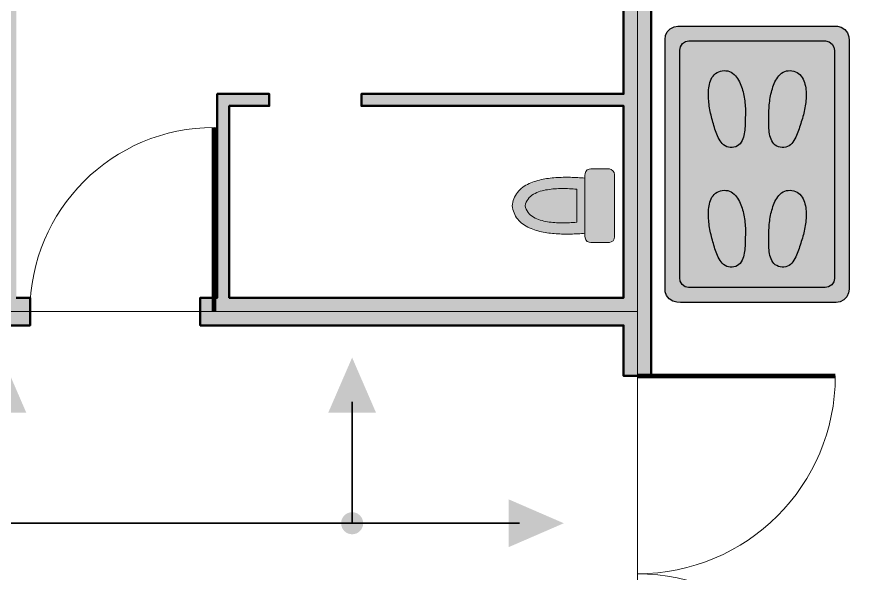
# Model space of a CAD drawing. Header units: metres. Extents: x 0 to 115, y 0 to 64.
# Drawn here: x 35.26 to 44.57, y 17.05 to 23.1 of the extents above; entities that cross this region are included whole.
import ezdxf

# ---------------------------------------------------------------- set-up
doc = ezdxf.new("R2010")
doc.units = ezdxf.units.M
doc.linetypes.add('DASHED', pattern=[1.524, 1.27, -0.254])
doc.layers.add('A-AREA', color=8, linetype='DASHED', lineweight=13, plot=False)
for name, color, linetype, lineweight in [('A-MOBILIARIO', 9, 'Continuous', 18), ('A-MOBILIARIO-RELLENO', 9, 'Continuous', 0), ('A-MURO', 7, 'Continuous', 50), ('A-PUERTA', 41, 'Continuous', 25), ('G-ETIQUETA', 4, 'Continuous', 18), ('M-EQUIPO', 7, 'Continuous', 25), ('M-EQUIPO-RELLENO', 8, 'Continuous', 0)]:
    doc.layers.add(name, color=color, linetype=linetype, lineweight=lineweight)
doc.layers.add('A-MURO-RELLENO', color=8, linetype='Continuous', lineweight=0, true_color=0x8d949b)
doc.layers.add('P-AGUA-POTABLE', color=3, linetype='Continuous', lineweight=35, true_color=0x3aa84f)
doc.styles.add('PLANO', font='arial.ttf')

# ---------------------------------------------------------------- blocks, each defined once
blk = doc.blocks.new('EQ_pediluvio')
at = {"layer": 'M-EQUIPO-RELLENO', "true_color": 0xe9eef1}
h = blk.add_hatch(color=7, dxfattribs=at)
h.dxf.hatch_style = 1
h.paths.add_polyline_path([(-0.86, 1.5), (-0.8197, 1.5), (-0.7794, 1.5), (-0.7391, 1.5), (-0.6988, 1.5), (-0.6585, 1.5), (-0.6182, 1.5), (-0.5779, 1.5), (-0.5376, 1.5), (-0.4973, 1.5), (-0.457, 1.5), (-0.4167, 1.5), (-0.3764, 1.5), (-0.3361, 1.5), (-0.2958, 1.5), (-0.2555, 1.5), (-0.2152, 1.5), (-0.1749, 1.5), (-0.1346, 1.5), (-0.0943, 1.5), (-0.054, 1.5), (-0.0137, 1.5), (0.0266, 1.5), (0.0669, 1.5), (0.1072, 1.5), (0.1475, 1.5), (0.1878, 1.5), (0.2281, 1.5), (0.2684, 1.5), (0.3087, 1.5), (0.349, 1.5), (0.3893, 1.5), (0.4296, 1.5), (0.4699, 1.5), (0.5102, 1.5), (0.5505, 1.5), (0.5908, 1.5), (0.6311, 1.5), (0.6714, 1.5), (0.7117, 1.5), (0.752, 1.5), (0.7923, 1.5), (0.8326, 1.5), (0.8731, 1.4994), (0.9154, 1.4886), (0.9543, 1.4634), (0.9831, 1.4267), (0.9978, 1.3846), (1, 1.3436), (1, 1.3033), (1, 1.263), (1, 1.2227), (1, 1.1824), (1, 1.1421), (1, 1.1018), (1, 1.0615), (1, 1.0212), (1, 0.9809), (1, 0.9406), (1, 0.9003), (1, 0.86), (1, 0.8197), (1, 0.7794), (1, 0.7391), (1, 0.6988), (1, 0.6585), (1, 0.6182), (1, 0.5779), (1, 0.5376), (1, 0.4973), (1, 0.457), (1, 0.4167), (1, 0.3764), (1, 0.3361), (1, 0.2958), (1, 0.2555), (1, 0.2152), (1, 0.1749), (1, 0.1346), (1, 0.0943), (1, 0.054), (1, 0.0137), (1, -0.0266), (1, -0.0669), (1, -0.1072), (1, -0.1475), (1, -0.1878), (1, -0.2281), (1, -0.2684), (1, -0.3087), (1, -0.349), (1, -0.3893), (1, -0.4296), (1, -0.4699), (1, -0.5102), (1, -0.5505), (1, -0.5908), (1, -0.6311), (1, -0.6714), (1, -0.7117), (1, -0.752), (1, -0.7923), (1, -0.8326), (1, -0.8729), (1, -0.9132), (1, -0.9535), (1, -0.9938), (1, -1.0341), (1, -1.0744), (1, -1.1147), (1, -1.155), (1, -1.1953), (1, -1.2356), (1, -1.2759), (1, -1.3162), (1, -1.3565), (0.9947, -1.3982), (0.9753, -1.4394), (0.9427, -1.473), (0.9019, -1.4936), (0.86, -1.5), (0.8197, -1.5), (0.7794, -1.5), (0.7391, -1.5), (0.6988, -1.5), (0.6585, -1.5), (0.6182, -1.5), (0.5779, -1.5), (0.5376, -1.5), (0.4973, -1.5), (0.457, -1.5), (0.4167, -1.5), (0.3764, -1.5), (0.3361, -1.5), (0.2958, -1.5), (0.2555, -1.5), (0.2152, -1.5), (0.1749, -1.5), (0.1346, -1.5), (0.0943, -1.5), (0.054, -1.5), (0.0137, -1.5), (-0.0266, -1.5), (-0.0669, -1.5), (-0.1072, -1.5), (-0.1475, -1.5), (-0.1878, -1.5), (-0.2281, -1.5), (-0.2684, -1.5), (-0.3087, -1.5), (-0.349, -1.5), (-0.3893, -1.5), (-0.4296, -1.5), (-0.4699, -1.5), (-0.5102, -1.5), (-0.5505, -1.5), (-0.5908, -1.5), (-0.6311, -1.5), (-0.6714, -1.5), (-0.7117, -1.5), (-0.752, -1.5), (-0.7923, -1.5), (-0.8326, -1.5), (-0.8731, -1.4994), (-0.9154, -1.4886), (-0.9543, -1.4634), (-0.9831, -1.4267), (-0.9978, -1.3846), (-1, -1.3436), (-1, -1.3033), (-1, -1.263), (-1, -1.2227), (-1, -1.1824), (-1, -1.1421), (-1, -1.1018), (-1, -1.0615), (-1, -1.0212), (-1, -0.9809), (-1, -0.9406), (-1, -0.9003), (-1, -0.86), (-1, -0.8197), (-1, -0.7794), (-1, -0.7391), (-1, -0.6988), (-1, -0.6585), (-1, -0.6182), (-1, -0.5779), (-1, -0.5376), (-1, -0.4973), (-1, -0.457), (-1, -0.4167), (-1, -0.3764), (-1, -0.3361), (-1, -0.2958), (-1, -0.2555), (-1, -0.2152), (-1, -0.1749), (-1, -0.1346), (-1, -0.0943), (-1, -0.054), (-1, -0.0137), (-1, 0.0266), (-1, 0.0669), (-1, 0.1072), (-1, 0.1475), (-1, 0.1878), (-1, 0.2281), (-1, 0.2684), (-1, 0.3087), (-1, 0.349), (-1, 0.3893), (-1, 0.4296), (-1, 0.4699), (-1, 0.5102), (-1, 0.5505), (-1, 0.5908), (-1, 0.6311), (-1, 0.6714), (-1, 0.7117), (-1, 0.752), (-1, 0.7923), (-1, 0.8326), (-1, 0.8729), (-1, 0.9132), (-1, 0.9535), (-1, 0.9938), (-1, 1.0341), (-1, 1.0744), (-1, 1.1147), (-1, 1.155), (-1, 1.1953), (-1, 1.2356), (-1, 1.2759), (-1, 1.3162), (-1, 1.3565), (-0.9947, 1.3982), (-0.9753, 1.4394), (-0.9427, 1.473), (-0.9019, 1.4936)])
at = {"layer": 'M-EQUIPO-RELLENO', "true_color": 0xcfe8e4}
h = blk.add_hatch(color=7, dxfattribs=at)
h.dxf.hatch_style = 1
h.paths.add_polyline_path([(-0.74, 1.34), (-0.7046, 1.34), (-0.6693, 1.34), (-0.6339, 1.34), (-0.5986, 1.34), (-0.5632, 1.34), (-0.5279, 1.34), (-0.4925, 1.34), (-0.4571, 1.34), (-0.4218, 1.34), (-0.3864, 1.34), (-0.3511, 1.34), (-0.3157, 1.34), (-0.2804, 1.34), (-0.245, 1.34), (-0.2096, 1.34), (-0.1743, 1.34), (-0.1389, 1.34), (-0.1036, 1.34), (-0.0682, 1.34), (-0.0329, 1.34), (0.0025, 1.34), (0.0379, 1.34), (0.0732, 1.34), (0.1086, 1.34), (0.1439, 1.34), (0.1793, 1.34), (0.2146, 1.34), (0.25, 1.34), (0.2854, 1.34), (0.3207, 1.34), (0.3561, 1.34), (0.3914, 1.34), (0.4268, 1.34), (0.4621, 1.34), (0.4975, 1.34), (0.5329, 1.34), (0.5682, 1.34), (0.6036, 1.34), (0.6389, 1.34), (0.6743, 1.34), (0.7096, 1.34), (0.745, 1.3399), (0.782, 1.3308), (0.8147, 1.3065), (0.8349, 1.2716), (0.84, 1.235), (0.84, 1.1996), (0.84, 1.1643), (0.84, 1.1289), (0.84, 1.0936), (0.84, 1.0582), (0.84, 1.0229), (0.84, 0.9875), (0.84, 0.9521), (0.84, 0.9168), (0.84, 0.8814), (0.84, 0.8461), (0.84, 0.8107), (0.84, 0.7754), (0.84, 0.74), (0.84, 0.7046), (0.84, 0.6693), (0.84, 0.6339), (0.84, 0.5986), (0.84, 0.5632), (0.84, 0.5279), (0.84, 0.4925), (0.84, 0.4571), (0.84, 0.4218), (0.84, 0.3864), (0.84, 0.3511), (0.84, 0.3157), (0.84, 0.2804), (0.84, 0.245), (0.84, 0.2096), (0.84, 0.1743), (0.84, 0.1389), (0.84, 0.1036), (0.84, 0.0682), (0.84, 0.0329), (0.84, -0.0025), (0.84, -0.0379), (0.84, -0.0732), (0.84, -0.1086), (0.84, -0.1439), (0.84, -0.1793), (0.84, -0.2146), (0.84, -0.25), (0.84, -0.2854), (0.84, -0.3207), (0.84, -0.3561), (0.84, -0.3914), (0.84, -0.4268), (0.84, -0.4621), (0.84, -0.4975), (0.84, -0.5329), (0.84, -0.5682), (0.84, -0.6036), (0.84, -0.6389), (0.84, -0.6743), (0.84, -0.7096), (0.84, -0.745), (0.84, -0.7804), (0.84, -0.8157), (0.84, -0.8511), (0.84, -0.8864), (0.84, -0.9218), (0.84, -0.9571), (0.84, -0.9925), (0.84, -1.0279), (0.84, -1.0632), (0.84, -1.0986), (0.84, -1.1339), (0.84, -1.1693), (0.84, -1.2046), (0.84, -1.24), (0.833, -1.2768), (0.8107, -1.3107), (0.7768, -1.333), (0.74, -1.34), (0.7046, -1.34), (0.6693, -1.34), (0.6339, -1.34), (0.5986, -1.34), (0.5632, -1.34), (0.5279, -1.34), (0.4925, -1.34), (0.4571, -1.34), (0.4218, -1.34), (0.3864, -1.34), (0.3511, -1.34), (0.3157, -1.34), (0.2804, -1.34), (0.245, -1.34), (0.2096, -1.34), (0.1743, -1.34), (0.1389, -1.34), (0.1036, -1.34), (0.0682, -1.34), (0.0329, -1.34), (-0.0025, -1.34), (-0.0379, -1.34), (-0.0732, -1.34), (-0.1086, -1.34), (-0.1439, -1.34), (-0.1793, -1.34), (-0.2146, -1.34), (-0.25, -1.34), (-0.2854, -1.34), (-0.3207, -1.34), (-0.3561, -1.34), (-0.3914, -1.34), (-0.4268, -1.34), (-0.4621, -1.34), (-0.4975, -1.34), (-0.5329, -1.34), (-0.5682, -1.34), (-0.6036, -1.34), (-0.6389, -1.34), (-0.6743, -1.34), (-0.7096, -1.34), (-0.745, -1.3399), (-0.782, -1.3308), (-0.8147, -1.3065), (-0.8349, -1.2716), (-0.84, -1.235), (-0.84, -1.1996), (-0.84, -1.1643), (-0.84, -1.1289), (-0.84, -1.0936), (-0.84, -1.0582), (-0.84, -1.0229), (-0.84, -0.9875), (-0.84, -0.9521), (-0.84, -0.9168), (-0.84, -0.8814), (-0.84, -0.8461), (-0.84, -0.8107), (-0.84, -0.7754), (-0.84, -0.74), (-0.84, -0.7046), (-0.84, -0.6693), (-0.84, -0.6339), (-0.84, -0.5986), (-0.84, -0.5632), (-0.84, -0.5279), (-0.84, -0.4925), (-0.84, -0.4571), (-0.84, -0.4218), (-0.84, -0.3864), (-0.84, -0.3511), (-0.84, -0.3157), (-0.84, -0.2804), (-0.84, -0.245), (-0.84, -0.2096), (-0.84, -0.1743), (-0.84, -0.1389), (-0.84, -0.1036), (-0.84, -0.0682), (-0.84, -0.0329), (-0.84, 0.0025), (-0.84, 0.0379), (-0.84, 0.0732), (-0.84, 0.1086), (-0.84, 0.1439), (-0.84, 0.1793), (-0.84, 0.2146), (-0.84, 0.25), (-0.84, 0.2854), (-0.84, 0.3207), (-0.84, 0.3561), (-0.84, 0.3914), (-0.84, 0.4268), (-0.84, 0.4621), (-0.84, 0.4975), (-0.84, 0.5329), (-0.84, 0.5682), (-0.84, 0.6036), (-0.84, 0.6389), (-0.84, 0.6743), (-0.84, 0.7096), (-0.84, 0.745), (-0.84, 0.7804), (-0.84, 0.8157), (-0.84, 0.8511), (-0.84, 0.8864), (-0.84, 0.9218), (-0.84, 0.9571), (-0.84, 0.9925), (-0.84, 1.0279), (-0.84, 1.0632), (-0.84, 1.0986), (-0.84, 1.1339), (-0.84, 1.1693), (-0.84, 1.2046), (-0.84, 1.24), (-0.833, 1.2768), (-0.8107, 1.3107), (-0.7768, 1.333)])
at = {"layer": 'M-EQUIPO'}
for points in [[(-0.86, 1.5), (-0.8197, 1.5), (-0.7794, 1.5), (-0.7391, 1.5), (-0.6988, 1.5), (-0.6585, 1.5), (-0.6182, 1.5), (-0.5779, 1.5), (-0.5376, 1.5), (-0.4973, 1.5), (-0.457, 1.5), (-0.4167, 1.5), (-0.3764, 1.5), (-0.3361, 1.5), (-0.2958, 1.5), (-0.2555, 1.5), (-0.2152, 1.5), (-0.1749, 1.5), (-0.1346, 1.5), (-0.0943, 1.5), (-0.054, 1.5), (-0.0137, 1.5), (0.0266, 1.5), (0.0669, 1.5), (0.1072, 1.5), (0.1475, 1.5), (0.1878, 1.5), (0.2281, 1.5), (0.2684, 1.5), (0.3087, 1.5), (0.349, 1.5), (0.3893, 1.5), (0.4296, 1.5), (0.4699, 1.5), (0.5102, 1.5), (0.5505, 1.5), (0.5908, 1.5), (0.6311, 1.5), (0.6714, 1.5), (0.7117, 1.5), (0.752, 1.5), (0.7923, 1.5), (0.8326, 1.5), (0.8731, 1.4994), (0.9154, 1.4886), (0.9543, 1.4634), (0.9831, 1.4267), (0.9978, 1.3846), (1, 1.3436), (1, 1.3033), (1, 1.263), (1, 1.2227), (1, 1.1824), (1, 1.1421), (1, 1.1018), (1, 1.0615), (1, 1.0212), (1, 0.9809), (1, 0.9406), (1, 0.9003), (1, 0.86), (1, 0.8197), (1, 0.7794), (1, 0.7391), (1, 0.6988), (1, 0.6585), (1, 0.6182), (1, 0.5779), (1, 0.5376), (1, 0.4973), (1, 0.457), (1, 0.4167), (1, 0.3764), (1, 0.3361), (1, 0.2958), (1, 0.2555), (1, 0.2152), (1, 0.1749), (1, 0.1346), (1, 0.0943), (1, 0.054), (1, 0.0137), (1, -0.0266), (1, -0.0669), (1, -0.1072), (1, -0.1475), (1, -0.1878), (1, -0.2281), (1, -0.2684), (1, -0.3087), (1, -0.349), (1, -0.3893), (1, -0.4296), (1, -0.4699), (1, -0.5102), (1, -0.5505), (1, -0.5908), (1, -0.6311), (1, -0.6714), (1, -0.7117), (1, -0.752), (1, -0.7923), (1, -0.8326), (1, -0.8729), (1, -0.9132), (1, -0.9535), (1, -0.9938), (1, -1.0341), (1, -1.0744), (1, -1.1147), (1, -1.155), (1, -1.1953), (1, -1.2356), (1, -1.2759), (1, -1.3162), (1, -1.3565), (0.9947, -1.3982), (0.9753, -1.4394), (0.9427, -1.473), (0.9019, -1.4936), (0.86, -1.5), (0.8197, -1.5), (0.7794, -1.5), (0.7391, -1.5), (0.6988, -1.5), (0.6585, -1.5), (0.6182, -1.5), (0.5779, -1.5), (0.5376, -1.5), (0.4973, -1.5), (0.457, -1.5), (0.4167, -1.5), (0.3764, -1.5), (0.3361, -1.5), (0.2958, -1.5), (0.2555, -1.5), (0.2152, -1.5), (0.1749, -1.5), (0.1346, -1.5), (0.0943, -1.5), (0.054, -1.5), (0.0137, -1.5), (-0.0266, -1.5), (-0.0669, -1.5), (-0.1072, -1.5), (-0.1475, -1.5), (-0.1878, -1.5), (-0.2281, -1.5), (-0.2684, -1.5), (-0.3087, -1.5), (-0.349, -1.5), (-0.3893, -1.5), (-0.4296, -1.5), (-0.4699, -1.5), (-0.5102, -1.5), (-0.5505, -1.5), (-0.5908, -1.5), (-0.6311, -1.5), (-0.6714, -1.5), (-0.7117, -1.5), (-0.752, -1.5), (-0.7923, -1.5), (-0.8326, -1.5), (-0.8731, -1.4994), (-0.9154, -1.4886), (-0.9543, -1.4634), (-0.9831, -1.4267), (-0.9978, -1.3846), (-1, -1.3436), (-1, -1.3033), (-1, -1.263), (-1, -1.2227), (-1, -1.1824), (-1, -1.1421), (-1, -1.1018), (-1, -1.0615), (-1, -1.0212), (-1, -0.9809), (-1, -0.9406), (-1, -0.9003), (-1, -0.86), (-1, -0.8197), (-1, -0.7794), (-1, -0.7391), (-1, -0.6988), (-1, -0.6585), (-1, -0.6182), (-1, -0.5779), (-1, -0.5376), (-1, -0.4973), (-1, -0.457), (-1, -0.4167), (-1, -0.3764), (-1, -0.3361), (-1, -0.2958), (-1, -0.2555), (-1, -0.2152), (-1, -0.1749), (-1, -0.1346), (-1, -0.0943), (-1, -0.054), (-1, -0.0137), (-1, 0.0266), (-1, 0.0669), (-1, 0.1072), (-1, 0.1475), (-1, 0.1878), (-1, 0.2281), (-1, 0.2684), (-1, 0.3087), (-1, 0.349), (-1, 0.3893), (-1, 0.4296), (-1, 0.4699), (-1, 0.5102), (-1, 0.5505), (-1, 0.5908), (-1, 0.6311), (-1, 0.6714), (-1, 0.7117), (-1, 0.752), (-1, 0.7923), (-1, 0.8326), (-1, 0.8729), (-1, 0.9132), (-1, 0.9535), (-1, 0.9938), (-1, 1.0341), (-1, 1.0744), (-1, 1.1147), (-1, 1.155), (-1, 1.1953), (-1, 1.2356), (-1, 1.2759), (-1, 1.3162), (-1, 1.3565), (-0.9947, 1.3982), (-0.9753, 1.4394), (-0.9427, 1.473), (-0.9019, 1.4936)], [(-0.74, 1.34), (-0.7046, 1.34), (-0.6693, 1.34), (-0.6339, 1.34), (-0.5986, 1.34), (-0.5632, 1.34), (-0.5279, 1.34), (-0.4925, 1.34), (-0.4571, 1.34), (-0.4218, 1.34), (-0.3864, 1.34), (-0.3511, 1.34), (-0.3157, 1.34), (-0.2804, 1.34), (-0.245, 1.34), (-0.2096, 1.34), (-0.1743, 1.34), (-0.1389, 1.34), (-0.1036, 1.34), (-0.0682, 1.34), (-0.0329, 1.34), (0.0025, 1.34), (0.0379, 1.34), (0.0732, 1.34), (0.1086, 1.34), (0.1439, 1.34), (0.1793, 1.34), (0.2146, 1.34), (0.25, 1.34), (0.2854, 1.34), (0.3207, 1.34), (0.3561, 1.34), (0.3914, 1.34), (0.4268, 1.34), (0.4621, 1.34), (0.4975, 1.34), (0.5329, 1.34), (0.5682, 1.34), (0.6036, 1.34), (0.6389, 1.34), (0.6743, 1.34), (0.7096, 1.34), (0.745, 1.3399), (0.782, 1.3308), (0.8147, 1.3065), (0.8349, 1.2716), (0.84, 1.235), (0.84, 1.1996), (0.84, 1.1643), (0.84, 1.1289), (0.84, 1.0936), (0.84, 1.0582), (0.84, 1.0229), (0.84, 0.9875), (0.84, 0.9521), (0.84, 0.9168), (0.84, 0.8814), (0.84, 0.8461), (0.84, 0.8107), (0.84, 0.7754), (0.84, 0.74), (0.84, 0.7046), (0.84, 0.6693), (0.84, 0.6339), (0.84, 0.5986), (0.84, 0.5632), (0.84, 0.5279), (0.84, 0.4925), (0.84, 0.4571), (0.84, 0.4218), (0.84, 0.3864), (0.84, 0.3511), (0.84, 0.3157), (0.84, 0.2804), (0.84, 0.245), (0.84, 0.2096), (0.84, 0.1743), (0.84, 0.1389), (0.84, 0.1036), (0.84, 0.0682), (0.84, 0.0329), (0.84, -0.0025), (0.84, -0.0379), (0.84, -0.0732), (0.84, -0.1086), (0.84, -0.1439), (0.84, -0.1793), (0.84, -0.2146), (0.84, -0.25), (0.84, -0.2854), (0.84, -0.3207), (0.84, -0.3561), (0.84, -0.3914), (0.84, -0.4268), (0.84, -0.4621), (0.84, -0.4975), (0.84, -0.5329), (0.84, -0.5682), (0.84, -0.6036), (0.84, -0.6389), (0.84, -0.6743), (0.84, -0.7096), (0.84, -0.745), (0.84, -0.7804), (0.84, -0.8157), (0.84, -0.8511), (0.84, -0.8864), (0.84, -0.9218), (0.84, -0.9571), (0.84, -0.9925), (0.84, -1.0279), (0.84, -1.0632), (0.84, -1.0986), (0.84, -1.1339), (0.84, -1.1693), (0.84, -1.2046), (0.84, -1.24), (0.833, -1.2768), (0.8107, -1.3107), (0.7768, -1.333), (0.74, -1.34), (0.7046, -1.34), (0.6693, -1.34), (0.6339, -1.34), (0.5986, -1.34), (0.5632, -1.34), (0.5279, -1.34), (0.4925, -1.34), (0.4571, -1.34), (0.4218, -1.34), (0.3864, -1.34), (0.3511, -1.34), (0.3157, -1.34), (0.2804, -1.34), (0.245, -1.34), (0.2096, -1.34), (0.1743, -1.34), (0.1389, -1.34), (0.1036, -1.34), (0.0682, -1.34), (0.0329, -1.34), (-0.0025, -1.34), (-0.0379, -1.34), (-0.0732, -1.34), (-0.1086, -1.34), (-0.1439, -1.34), (-0.1793, -1.34), (-0.2146, -1.34), (-0.25, -1.34), (-0.2854, -1.34), (-0.3207, -1.34), (-0.3561, -1.34), (-0.3914, -1.34), (-0.4268, -1.34), (-0.4621, -1.34), (-0.4975, -1.34), (-0.5329, -1.34), (-0.5682, -1.34), (-0.6036, -1.34), (-0.6389, -1.34), (-0.6743, -1.34), (-0.7096, -1.34), (-0.745, -1.3399), (-0.782, -1.3308), (-0.8147, -1.3065), (-0.8349, -1.2716), (-0.84, -1.235), (-0.84, -1.1996), (-0.84, -1.1643), (-0.84, -1.1289), (-0.84, -1.0936), (-0.84, -1.0582), (-0.84, -1.0229), (-0.84, -0.9875), (-0.84, -0.9521), (-0.84, -0.9168), (-0.84, -0.8814), (-0.84, -0.8461), (-0.84, -0.8107), (-0.84, -0.7754), (-0.84, -0.74), (-0.84, -0.7046), (-0.84, -0.6693), (-0.84, -0.6339), (-0.84, -0.5986), (-0.84, -0.5632), (-0.84, -0.5279), (-0.84, -0.4925), (-0.84, -0.4571), (-0.84, -0.4218), (-0.84, -0.3864), (-0.84, -0.3511), (-0.84, -0.3157), (-0.84, -0.2804), (-0.84, -0.245), (-0.84, -0.2096), (-0.84, -0.1743), (-0.84, -0.1389), (-0.84, -0.1036), (-0.84, -0.0682), (-0.84, -0.0329), (-0.84, 0.0025), (-0.84, 0.0379), (-0.84, 0.0732), (-0.84, 0.1086), (-0.84, 0.1439), (-0.84, 0.1793), (-0.84, 0.2146), (-0.84, 0.25), (-0.84, 0.2854), (-0.84, 0.3207), (-0.84, 0.3561), (-0.84, 0.3914), (-0.84, 0.4268), (-0.84, 0.4621), (-0.84, 0.4975), (-0.84, 0.5329), (-0.84, 0.5682), (-0.84, 0.6036), (-0.84, 0.6389), (-0.84, 0.6743), (-0.84, 0.7096), (-0.84, 0.745), (-0.84, 0.7804), (-0.84, 0.8157), (-0.84, 0.8511), (-0.84, 0.8864), (-0.84, 0.9218), (-0.84, 0.9571), (-0.84, 0.9925), (-0.84, 1.0279), (-0.84, 1.0632), (-0.84, 1.0986), (-0.84, 1.1339), (-0.84, 1.1693), (-0.84, 1.2046), (-0.84, 1.24), (-0.833, 1.2768), (-0.8107, 1.3107), (-0.7768, 1.333)], [(-0.3785, 1.0159), (-0.3587, 1.0176), (-0.3389, 1.0169), (-0.3194, 1.0137), (-0.3005, 1.0078), (-0.2825, 0.9995), (-0.2658, 0.9889), (-0.2504, 0.9765), (-0.2363, 0.9626), (-0.2235, 0.9474), (-0.212, 0.9313), (-0.2015, 0.9145), (-0.192, 0.8971), (-0.1835, 0.8792), (-0.1757, 0.861), (-0.1687, 0.8425), (-0.1624, 0.8237), (-0.1567, 0.8047), (-0.1516, 0.7856), (-0.1471, 0.7663), (-0.143, 0.7469), (-0.1394, 0.7274), (-0.1363, 0.7079), (-0.1336, 0.6882), (-0.1314, 0.6685), (-0.1296, 0.6488), (-0.1282, 0.6291), (-0.1272, 0.6093), (-0.1266, 0.5895), (-0.1265, 0.5697), (-0.1268, 0.5498), (-0.1276, 0.53), (-0.128, 0.5102), (-0.1283, 0.4904), (-0.1287, 0.4706), (-0.1294, 0.4508), (-0.1302, 0.431), (-0.1312, 0.4112), (-0.1327, 0.3915), (-0.1345, 0.3718), (-0.1368, 0.3521), (-0.1398, 0.3325), (-0.1436, 0.313), (-0.1483, 0.2938), (-0.1544, 0.275), (-0.1621, 0.2567), (-0.1717, 0.2394), (-0.1836, 0.2236), (-0.1979, 0.2099), (-0.2144, 0.199), (-0.2325, 0.191), (-0.2516, 0.1858), (-0.2712, 0.183), (-0.291, 0.1826), (-0.3106, 0.1851), (-0.3296, 0.1907), (-0.3474, 0.1993), (-0.3637, 0.2106), (-0.3782, 0.224), (-0.3912, 0.239), (-0.4027, 0.2551), (-0.413, 0.272), (-0.4223, 0.2895), (-0.4308, 0.3074), (-0.4385, 0.3257), (-0.4456, 0.3442), (-0.4522, 0.3628), (-0.4584, 0.3817), (-0.4642, 0.4006), (-0.4697, 0.4197), (-0.4749, 0.4388), (-0.4799, 0.4579), (-0.4847, 0.4772), (-0.4901, 0.4962), (-0.4952, 0.5153), (-0.5, 0.5346), (-0.5045, 0.5539), (-0.5086, 0.5733), (-0.5124, 0.5927), (-0.5159, 0.6122), (-0.519, 0.6318), (-0.5217, 0.6514), (-0.5241, 0.6711), (-0.526, 0.6908), (-0.5275, 0.7105), (-0.5286, 0.7303), (-0.5291, 0.7501), (-0.5291, 0.7699), (-0.5285, 0.7897), (-0.5271, 0.8095), (-0.525, 0.8292), (-0.5221, 0.8488), (-0.5182, 0.8682), (-0.5132, 0.8874), (-0.5069, 0.9062), (-0.4992, 0.9244), (-0.4899, 0.9419), (-0.4788, 0.9583), (-0.4658, 0.9733), (-0.451, 0.9864), (-0.4345, 0.9974), (-0.4167, 1.0059), (-0.3979, 1.0121), (-0.3785, 1.0159)], [(0.3785, 1.0159), (0.3979, 1.0121), (0.4167, 1.006), (0.4346, 0.9975), (0.4512, 0.9866), (0.4661, 0.9737), (0.4793, 0.9589), (0.4907, 0.9427), (0.5004, 0.9254), (0.5085, 0.9074), (0.5152, 0.8887), (0.5206, 0.8697), (0.5249, 0.8503), (0.5282, 0.8308), (0.5306, 0.8111), (0.5322, 0.7914), (0.5331, 0.7716), (0.5334, 0.7518), (0.533, 0.732), (0.5321, 0.7122), (0.5306, 0.6924), (0.5287, 0.6727), (0.5263, 0.653), (0.5235, 0.6334), (0.5202, 0.6139), (0.5165, 0.5944), (0.5124, 0.5751), (0.5079, 0.5558), (0.503, 0.5366), (0.4976, 0.5175), (0.4919, 0.4985), (0.4857, 0.4797), (0.4798, 0.4608), (0.4741, 0.4418), (0.4682, 0.4229), (0.4621, 0.4041), (0.4559, 0.3852), (0.4494, 0.3665), (0.4426, 0.3479), (0.4354, 0.3295), (0.4278, 0.3112), (0.4195, 0.2932), (0.4105, 0.2755), (0.4006, 0.2584), (0.3896, 0.2419), (0.3772, 0.2265), (0.3632, 0.2125), (0.3474, 0.2006), (0.3299, 0.1914), (0.311, 0.1854), (0.2914, 0.1827), (0.2716, 0.183), (0.252, 0.1857), (0.2329, 0.1908), (0.2147, 0.1986), (0.1979, 0.2092), (0.1832, 0.2224), (0.1707, 0.2377), (0.1604, 0.2546), (0.1521, 0.2726), (0.1454, 0.2913), (0.1402, 0.3104), (0.136, 0.3297), (0.1329, 0.3493), (0.1305, 0.369), (0.1287, 0.3887), (0.1275, 0.4085), (0.1268, 0.4283), (0.1264, 0.4481), (0.1264, 0.4679), (0.1267, 0.4877), (0.1272, 0.5075), (0.1278, 0.5273), (0.1278, 0.5471), (0.1282, 0.5669), (0.1289, 0.5867), (0.13, 0.6065), (0.1313, 0.6263), (0.133, 0.646), (0.1351, 0.6657), (0.1375, 0.6854), (0.1403, 0.705), (0.1434, 0.7246), (0.147, 0.744), (0.151, 0.7635), (0.1554, 0.7828), (0.1604, 0.8019), (0.1658, 0.821), (0.1719, 0.8398), (0.1786, 0.8585), (0.1861, 0.8768), (0.1943, 0.8949), (0.2034, 0.9124), (0.2135, 0.9295), (0.2247, 0.9458), (0.2372, 0.9612), (0.2509, 0.9754), (0.2661, 0.9882), (0.2827, 0.999), (0.3006, 1.0075), (0.3194, 1.0135), (0.3389, 1.0169), (0.3587, 1.0176), (0.3785, 1.0159)], [(-0.3785, -0.2841), (-0.3587, -0.2824), (-0.3389, -0.2831), (-0.3194, -0.2863), (-0.3005, -0.2922), (-0.2825, -0.3005), (-0.2658, -0.3111), (-0.2504, -0.3235), (-0.2363, -0.3374), (-0.2235, -0.3526), (-0.212, -0.3687), (-0.2015, -0.3855), (-0.192, -0.4029), (-0.1835, -0.4208), (-0.1757, -0.439), (-0.1687, -0.4575), (-0.1624, -0.4763), (-0.1567, -0.4953), (-0.1516, -0.5144), (-0.1471, -0.5337), (-0.143, -0.5531), (-0.1394, -0.5726), (-0.1363, -0.5921), (-0.1336, -0.6118), (-0.1314, -0.6315), (-0.1296, -0.6512), (-0.1282, -0.6709), (-0.1272, -0.6907), (-0.1266, -0.7105), (-0.1265, -0.7303), (-0.1268, -0.7502), (-0.1276, -0.77), (-0.128, -0.7898), (-0.1283, -0.8096), (-0.1287, -0.8294), (-0.1294, -0.8492), (-0.1302, -0.869), (-0.1312, -0.8888), (-0.1327, -0.9085), (-0.1345, -0.9282), (-0.1368, -0.9479), (-0.1398, -0.9675), (-0.1436, -0.987), (-0.1483, -1.0062), (-0.1544, -1.025), (-0.1621, -1.0433), (-0.1717, -1.0606), (-0.1836, -1.0764), (-0.1979, -1.0901), (-0.2144, -1.101), (-0.2325, -1.109), (-0.2516, -1.1142), (-0.2712, -1.117), (-0.291, -1.1174), (-0.3106, -1.1149), (-0.3296, -1.1093), (-0.3474, -1.1007), (-0.3637, -1.0894), (-0.3782, -1.076), (-0.3912, -1.061), (-0.4027, -1.0449), (-0.413, -1.028), (-0.4223, -1.0105), (-0.4308, -0.9926), (-0.4385, -0.9743), (-0.4456, -0.9558), (-0.4522, -0.9372), (-0.4584, -0.9183), (-0.4642, -0.8994), (-0.4697, -0.8803), (-0.4749, -0.8612), (-0.4799, -0.8421), (-0.4847, -0.8228), (-0.4901, -0.8038), (-0.4952, -0.7847), (-0.5, -0.7654), (-0.5045, -0.7461), (-0.5086, -0.7267), (-0.5124, -0.7073), (-0.5159, -0.6878), (-0.519, -0.6682), (-0.5217, -0.6486), (-0.5241, -0.6289), (-0.526, -0.6092), (-0.5275, -0.5895), (-0.5286, -0.5697), (-0.5291, -0.5499), (-0.5291, -0.5301), (-0.5285, -0.5103), (-0.5271, -0.4905), (-0.525, -0.4708), (-0.5221, -0.4512), (-0.5182, -0.4318), (-0.5132, -0.4126), (-0.5069, -0.3938), (-0.4992, -0.3756), (-0.4899, -0.3581), (-0.4788, -0.3417), (-0.4658, -0.3267), (-0.451, -0.3136), (-0.4345, -0.3026), (-0.4167, -0.2941), (-0.3979, -0.2879), (-0.3785, -0.2841)], [(0.3785, -0.2841), (0.3979, -0.2879), (0.4167, -0.294), (0.4346, -0.3025), (0.4512, -0.3134), (0.4661, -0.3263), (0.4793, -0.3411), (0.4907, -0.3573), (0.5004, -0.3746), (0.5085, -0.3926), (0.5152, -0.4113), (0.5206, -0.4303), (0.5249, -0.4497), (0.5282, -0.4692), (0.5306, -0.4889), (0.5322, -0.5086), (0.5331, -0.5284), (0.5334, -0.5482), (0.533, -0.568), (0.5321, -0.5878), (0.5306, -0.6076), (0.5287, -0.6273), (0.5263, -0.647), (0.5235, -0.6666), (0.5202, -0.6861), (0.5165, -0.7056), (0.5124, -0.7249), (0.5079, -0.7442), (0.503, -0.7634), (0.4976, -0.7825), (0.4919, -0.8015), (0.4857, -0.8203), (0.4798, -0.8392), (0.4741, -0.8582), (0.4682, -0.8771), (0.4621, -0.8959), (0.4559, -0.9148), (0.4494, -0.9335), (0.4426, -0.9521), (0.4354, -0.9705), (0.4278, -0.9888), (0.4195, -1.0068), (0.4105, -1.0245), (0.4006, -1.0416), (0.3896, -1.0581), (0.3772, -1.0735), (0.3632, -1.0875), (0.3474, -1.0994), (0.3299, -1.1086), (0.311, -1.1146), (0.2914, -1.1173), (0.2716, -1.117), (0.252, -1.1143), (0.2329, -1.1092), (0.2147, -1.1014), (0.1979, -1.0908), (0.1832, -1.0776), (0.1707, -1.0623), (0.1604, -1.0454), (0.1521, -1.0274), (0.1454, -1.0087), (0.1402, -0.9896), (0.136, -0.9703), (0.1329, -0.9507), (0.1305, -0.931), (0.1287, -0.9113), (0.1275, -0.8915), (0.1268, -0.8717), (0.1264, -0.8519), (0.1264, -0.8321), (0.1267, -0.8123), (0.1272, -0.7925), (0.1278, -0.7727), (0.1278, -0.7529), (0.1282, -0.7331), (0.1289, -0.7133), (0.13, -0.6935), (0.1313, -0.6737), (0.133, -0.654), (0.1351, -0.6343), (0.1375, -0.6146), (0.1403, -0.595), (0.1434, -0.5754), (0.147, -0.556), (0.151, -0.5365), (0.1554, -0.5172), (0.1604, -0.4981), (0.1658, -0.479), (0.1719, -0.4602), (0.1786, -0.4415), (0.1861, -0.4232), (0.1943, -0.4051), (0.2034, -0.3876), (0.2135, -0.3705), (0.2247, -0.3542), (0.2372, -0.3388), (0.2509, -0.3246), (0.2661, -0.3118), (0.2827, -0.301), (0.3006, -0.2925), (0.3194, -0.2865), (0.3389, -0.2831), (0.3587, -0.2824), (0.3785, -0.2841)]]:
    blk.add_lwpolyline(points, close=True, dxfattribs=at)
at = {"layer": 'G-ETIQUETA', "style": 'PLANO', "flags": 1}
for tag, p in [('TAG', (0, 0)), ('NOMBRE', (0, -0.25)), ('AREA', (0, -0.5)), ('FUNCION', (0, -0.75)), ('CONFIANZA', (0, -1))]:
    blk.add_attdef(tag, p, '', height=0.15, dxfattribs=at)

msp = doc.modelspace()

# ---------------------------------------------------------------- hatches: boundary and pattern name
at = {"layer": 'A-MOBILIARIO-RELLENO', "true_color": 0xf6f8f9}
h = msp.add_hatch(color=7, dxfattribs=at)
h.dxf.hatch_style = 1
h.paths.add_polyline_path([(41.75, 21.39), (41.75, 21.37), (41.75, 21.35), (41.75, 21.33), (41.75, 21.31), (41.75, 21.29), (41.75, 21.27), (41.75, 21.25), (41.75, 21.23), (41.75, 21.2101), (41.75, 21.1901), (41.75, 21.1701), (41.75, 21.1501), (41.75, 21.1301), (41.75, 21.1101), (41.75, 21.0901), (41.75, 21.0701), (41.75, 21.0501), (41.75, 21.0301), (41.75, 21.0101), (41.75, 20.9901), (41.75, 20.9701), (41.75, 20.9501), (41.75, 20.9301), (41.75, 20.9101), (41.75, 20.8901), (41.75, 20.8701), (41.75, 20.8502), (41.75, 20.8302), (41.75, 20.8102), (41.75, 20.7902), (41.75, 20.7702), (41.75, 20.7502), (41.75, 20.7302), (41.75, 20.7102), (41.7463, 20.6894), (41.7345, 20.6698), (41.7161, 20.656), (41.6951, 20.6502), (41.6751, 20.65), (41.6551, 20.65), (41.6351, 20.65), (41.6151, 20.65), (41.5951, 20.65), (41.5751, 20.65), (41.5551, 20.65), (41.5351, 20.65), (41.5151, 20.65), (41.4951, 20.65), (41.4746, 20.652), (41.4543, 20.6618), (41.4387, 20.679), (41.4309, 20.6997), (41.43, 20.72), (41.43, 20.74), (41.43, 20.76), (41.43, 20.78), (41.43, 20.8), (41.43, 20.82), (41.43, 20.84), (41.43, 20.86), (41.43, 20.88), (41.43, 20.8999), (41.43, 20.9199), (41.43, 20.9399), (41.43, 20.9599), (41.43, 20.9799), (41.43, 20.9999), (41.43, 21.0199), (41.43, 21.0399), (41.43, 21.0599), (41.43, 21.0799), (41.43, 21.0999), (41.43, 21.1199), (41.43, 21.1399), (41.43, 21.1599), (41.43, 21.1799), (41.43, 21.1999), (41.43, 21.2199), (41.43, 21.2399), (41.43, 21.2598), (41.43, 21.2798), (41.43, 21.2998), (41.43, 21.3198), (41.43, 21.3398), (41.43, 21.3598), (41.43, 21.3798), (41.4309, 21.4001), (41.4385, 21.4209), (41.4541, 21.4381), (41.4744, 21.4479), (41.4949, 21.45), (41.5149, 21.45), (41.5349, 21.45), (41.5549, 21.45), (41.5749, 21.45), (41.5949, 21.45), (41.6149, 21.45), (41.6349, 21.45), (41.6549, 21.45), (41.6749, 21.45), (41.695, 21.4498), (41.7159, 21.4441), (41.7344, 21.4304), (41.7463, 21.4108)])
h = msp.add_hatch(color=7, dxfattribs=at)
h.dxf.hatch_style = 1
h.paths.add_polyline_path([(41.43, 21.35), (41.4102, 21.3515), (41.3903, 21.3529), (41.3705, 21.3542), (41.3506, 21.3553), (41.3307, 21.3562), (41.3109, 21.357), (41.291, 21.3577), (41.2711, 21.3582), (41.2512, 21.3585), (41.2313, 21.3586), (41.2114, 21.3585), (41.1915, 21.3582), (41.1716, 21.3577), (41.1518, 21.3569), (41.1319, 21.3559), (41.112, 21.3547), (41.0922, 21.3532), (41.0724, 21.3514), (41.0526, 21.3492), (41.0329, 21.3468), (41.0132, 21.344), (40.9936, 21.3408), (40.974, 21.3372), (40.9545, 21.3332), (40.9351, 21.3288), (40.9159, 21.3238), (40.8967, 21.3183), (40.8778, 21.3123), (40.8591, 21.3056), (40.8406, 21.2982), (40.8224, 21.2902), (40.8046, 21.2814), (40.7872, 21.2717), (40.7703, 21.2612), (40.754, 21.2498), (40.7384, 21.2375), (40.7236, 21.2241), (40.7098, 21.2099), (40.697, 21.1947), (40.6853, 21.1785), (40.6749, 21.1616), (40.6658, 21.1439), (40.658, 21.1256), (40.6515, 21.1068), (40.6464, 21.0876), (40.6425, 21.0681), (40.6402, 21.0484), (40.6431, 21.0287), (40.6471, 21.0092), (40.6525, 20.9901), (40.6591, 20.9714), (40.6671, 20.9531), (40.6765, 20.9356), (40.6871, 20.9188), (40.699, 20.9028), (40.7119, 20.8877), (40.7259, 20.8736), (40.7409, 20.8605), (40.7566, 20.8483), (40.773, 20.837), (40.79, 20.8267), (40.8074, 20.8172), (40.8253, 20.8085), (40.8436, 20.8005), (40.8621, 20.7933), (40.8809, 20.7867), (40.8998, 20.7807), (40.919, 20.7753), (40.9383, 20.7705), (40.9577, 20.7661), (40.9772, 20.7621), (40.9967, 20.7586), (41.0164, 20.7555), (41.0361, 20.7528), (41.0558, 20.7504), (41.0756, 20.7483), (41.0954, 20.7466), (41.1153, 20.7451), (41.1351, 20.7439), (41.155, 20.7429), (41.1749, 20.7422), (41.1948, 20.7418), (41.2147, 20.7415), (41.2345, 20.7414), (41.2544, 20.7416), (41.2743, 20.7419), (41.2942, 20.7424), (41.3141, 20.7431), (41.334, 20.7439), (41.3538, 20.7449), (41.3737, 20.746), (41.3935, 20.7473), (41.4134, 20.7487), (41.43, 20.7532), (41.43, 20.7731), (41.43, 20.793), (41.43, 20.8129), (41.43, 20.8328), (41.43, 20.8527), (41.43, 20.8726), (41.43, 20.8925), (41.43, 20.9124), (41.43, 20.9323), (41.43, 20.9522), (41.43, 20.972), (41.43, 20.9919), (41.43, 21.0118), (41.43, 21.0317), (41.43, 21.0516), (41.43, 21.0715), (41.43, 21.0914), (41.43, 21.1113), (41.43, 21.1312), (41.43, 21.1511), (41.43, 21.171), (41.43, 21.1909), (41.43, 21.2108), (41.43, 21.2306), (41.43, 21.2505), (41.43, 21.2704), (41.43, 21.2903), (41.43, 21.3102), (41.43, 21.3301), (41.43, 21.35)])
at = {"layer": 'A-MURO-RELLENO', "true_color": 0x8d949b}
h = msp.add_hatch(color=8, dxfattribs=at)
h.dxf.hatch_style = 1
h.paths.add_polyline_path([(32.765, 20.05), (32.765, 22.265), (32.2, 22.265), (32.2, 22.135), (32.635, 22.135), (32.635, 20.05), (28.25, 20.05), (28.25, 22.135), (31.2, 22.135), (31.2, 22.265), (28.25, 22.265), (28.25, 28.45), (34.95, 28.45), (34.95, 20.05), (34.8, 20.05), (34.8, 19.75), (35.4, 19.75), (35.4, 20.05), (35.25, 20.05), (35.25, 28.45), (41.85, 28.45), (41.85, 22.265), (39, 22.265), (39, 22.135), (41.85, 22.135), (41.85, 20.05), (37.565, 20.05), (37.565, 22.135), (38, 22.135), (38, 22.265), (37.435, 22.265), (37.435, 20.05), (37.25, 20.05), (37.25, 19.75), (41.85, 19.75), (41.85, 19.2), (42.15, 19.2), (42.15, 28.45), (45.2, 28.45), (45.2, 28.75), (27.95, 28.75), (27.95, 19.6), (28.25, 19.6), (28.25, 19.75), (32.95, 19.75), (32.95, 20.05)])
at = {"layer": 'P-AGUA-POTABLE', "true_color": 0x3aa84f}
h = msp.add_hatch(color=7, dxfattribs=at)
h.dxf.hatch_style = 1
edge = h.paths.add_edge_path()
edge.add_arc((38.9, 17.6), 0.12, 0, 360)

# ---------------------------------------------------------------- linework, layer by layer
at = {"layer": 'A-AREA'}
for points in [[(35.1, 28.6), (42, 28.6), (42, 19.9), (35.1, 19.9)], [(42, 28.6), (54.3, 28.6), (54.3, 14.45), (42, 14.45)], [(28.1, 19.9), (42, 19.9), (42, 14.45), (28.1, 14.45)]]:
    msp.add_lwpolyline(points, close=True, dxfattribs=at)
at = {"layer": 'A-MOBILIARIO'}
for points in [[(41.75, 21.39), (41.75, 21.37), (41.75, 21.35), (41.75, 21.33), (41.75, 21.31), (41.75, 21.29), (41.75, 21.27), (41.75, 21.25), (41.75, 21.23), (41.75, 21.2101), (41.75, 21.1901), (41.75, 21.1701), (41.75, 21.1501), (41.75, 21.1301), (41.75, 21.1101), (41.75, 21.0901), (41.75, 21.0701), (41.75, 21.0501), (41.75, 21.0301), (41.75, 21.0101), (41.75, 20.9901), (41.75, 20.9701), (41.75, 20.9501), (41.75, 20.9301), (41.75, 20.9101), (41.75, 20.8901), (41.75, 20.8701), (41.75, 20.8502), (41.75, 20.8302), (41.75, 20.8102), (41.75, 20.7902), (41.75, 20.7702), (41.75, 20.7502), (41.75, 20.7302), (41.75, 20.7102), (41.7463, 20.6894), (41.7345, 20.6698), (41.7161, 20.656), (41.6951, 20.6502), (41.6751, 20.65), (41.6551, 20.65), (41.6351, 20.65), (41.6151, 20.65), (41.5951, 20.65), (41.5751, 20.65), (41.5551, 20.65), (41.5351, 20.65), (41.5151, 20.65), (41.4951, 20.65), (41.4746, 20.652), (41.4543, 20.6618), (41.4387, 20.679), (41.4309, 20.6997), (41.43, 20.72), (41.43, 20.74), (41.43, 20.76), (41.43, 20.78), (41.43, 20.8), (41.43, 20.82), (41.43, 20.84), (41.43, 20.86), (41.43, 20.88), (41.43, 20.8999), (41.43, 20.9199), (41.43, 20.9399), (41.43, 20.9599), (41.43, 20.9799), (41.43, 20.9999), (41.43, 21.0199), (41.43, 21.0399), (41.43, 21.0599), (41.43, 21.0799), (41.43, 21.0999), (41.43, 21.1199), (41.43, 21.1399), (41.43, 21.1599), (41.43, 21.1799), (41.43, 21.1999), (41.43, 21.2199), (41.43, 21.2399), (41.43, 21.2598), (41.43, 21.2798), (41.43, 21.2998), (41.43, 21.3198), (41.43, 21.3398), (41.43, 21.3598), (41.43, 21.3798), (41.4309, 21.4001), (41.4385, 21.4209), (41.4541, 21.4381), (41.4744, 21.4479), (41.4949, 21.45), (41.5149, 21.45), (41.5349, 21.45), (41.5549, 21.45), (41.5749, 21.45), (41.5949, 21.45), (41.6149, 21.45), (41.6349, 21.45), (41.6549, 21.45), (41.6749, 21.45), (41.695, 21.4498), (41.7159, 21.4441), (41.7344, 21.4304), (41.7463, 21.4108)], [(41.43, 21.35), (41.4102, 21.3515), (41.3903, 21.3529), (41.3705, 21.3542), (41.3506, 21.3553), (41.3307, 21.3562), (41.3109, 21.357), (41.291, 21.3577), (41.2711, 21.3582), (41.2512, 21.3585), (41.2313, 21.3586), (41.2114, 21.3585), (41.1915, 21.3582), (41.1716, 21.3577), (41.1518, 21.3569), (41.1319, 21.3559), (41.112, 21.3547), (41.0922, 21.3532), (41.0724, 21.3514), (41.0526, 21.3492), (41.0329, 21.3468), (41.0132, 21.344), (40.9936, 21.3408), (40.974, 21.3372), (40.9545, 21.3332), (40.9351, 21.3288), (40.9159, 21.3238), (40.8967, 21.3183), (40.8778, 21.3123), (40.8591, 21.3056), (40.8406, 21.2982), (40.8224, 21.2902), (40.8046, 21.2814), (40.7872, 21.2717), (40.7703, 21.2612), (40.754, 21.2498), (40.7384, 21.2375), (40.7236, 21.2241), (40.7098, 21.2099), (40.697, 21.1947), (40.6853, 21.1785), (40.6749, 21.1616), (40.6658, 21.1439), (40.658, 21.1256), (40.6515, 21.1068), (40.6464, 21.0876), (40.6425, 21.0681), (40.6402, 21.0484), (40.6431, 21.0287), (40.6471, 21.0092), (40.6525, 20.9901), (40.6591, 20.9714), (40.6671, 20.9531), (40.6765, 20.9356), (40.6871, 20.9188), (40.699, 20.9028), (40.7119, 20.8877), (40.7259, 20.8736), (40.7409, 20.8605), (40.7566, 20.8483), (40.773, 20.837), (40.79, 20.8267), (40.8074, 20.8172), (40.8253, 20.8085), (40.8436, 20.8005), (40.8621, 20.7933), (40.8809, 20.7867), (40.8998, 20.7807), (40.919, 20.7753), (40.9383, 20.7705), (40.9577, 20.7661), (40.9772, 20.7621), (40.9967, 20.7586), (41.0164, 20.7555), (41.0361, 20.7528), (41.0558, 20.7504), (41.0756, 20.7483), (41.0954, 20.7466), (41.1153, 20.7451), (41.1351, 20.7439), (41.155, 20.7429), (41.1749, 20.7422), (41.1948, 20.7418), (41.2147, 20.7415), (41.2345, 20.7414), (41.2544, 20.7416), (41.2743, 20.7419), (41.2942, 20.7424), (41.3141, 20.7431), (41.334, 20.7439), (41.3538, 20.7449), (41.3737, 20.746), (41.3935, 20.7473), (41.4134, 20.7487), (41.43, 20.7532), (41.43, 20.7731), (41.43, 20.793), (41.43, 20.8129), (41.43, 20.8328), (41.43, 20.8527), (41.43, 20.8726), (41.43, 20.8925), (41.43, 20.9124), (41.43, 20.9323), (41.43, 20.9522), (41.43, 20.972), (41.43, 20.9919), (41.43, 21.0118), (41.43, 21.0317), (41.43, 21.0516), (41.43, 21.0715), (41.43, 21.0914), (41.43, 21.1113), (41.43, 21.1312), (41.43, 21.1511), (41.43, 21.171), (41.43, 21.1909), (41.43, 21.2108), (41.43, 21.2306), (41.43, 21.2505), (41.43, 21.2704), (41.43, 21.2903), (41.43, 21.3102), (41.43, 21.3301), (41.43, 21.35)]]:
    msp.add_lwpolyline(points, close=True, dxfattribs=at)
at = {"layer": 'A-MOBILIARIO', "true_color": 0x6b7682}
msp.add_lwpolyline([(41.34, 21.23), (41.3201, 21.2314), (41.3002, 21.2327), (41.2803, 21.2338), (41.2603, 21.2347), (41.2404, 21.2354), (41.2204, 21.2359), (41.2005, 21.2361), (41.1805, 21.2361), (41.1606, 21.2358), (41.1406, 21.2353), (41.1207, 21.2344), (41.1008, 21.2331), (41.0809, 21.2315), (41.061, 21.2295), (41.0412, 21.2271), (41.0215, 21.2241), (41.0019, 21.2206), (40.9823, 21.2165), (40.963, 21.2117), (40.9438, 21.2062), (40.9249, 21.1998), (40.9063, 21.1925), (40.8882, 21.1841), (40.8707, 21.1745), (40.854, 21.1636), (40.8383, 21.1513), (40.8239, 21.1376), (40.8111, 21.1223), (40.8001, 21.1056), (40.7912, 21.0878), (40.7845, 21.069), (40.7801, 21.0496), (40.7847, 21.0302), (40.7915, 21.0115), (40.8005, 20.9936), (40.8116, 20.977), (40.8245, 20.9618), (40.8389, 20.9481), (40.8547, 20.9359), (40.8714, 20.925), (40.889, 20.9155), (40.9071, 20.9072), (40.9257, 20.8999), (40.9446, 20.8936), (40.9638, 20.8881), (40.9831, 20.8833), (41.0027, 20.8792), (41.0223, 20.8758), (41.0421, 20.8728), (41.0619, 20.8704), (41.0817, 20.8684), (41.1016, 20.8668), (41.1215, 20.8656), (41.1415, 20.8647), (41.1614, 20.8642), (41.1814, 20.8639), (41.2013, 20.8639), (41.2213, 20.8641), (41.2412, 20.8646), (41.2612, 20.8653), (41.2811, 20.8662), (41.301, 20.8673), (41.3209, 20.8686), (41.34, 20.8708), (41.34, 20.8908), (41.34, 20.9107), (41.34, 20.9307), (41.34, 20.9506), (41.34, 20.9706), (41.34, 20.9906), (41.34, 21.0105), (41.34, 21.0305), (41.34, 21.0504), (41.34, 21.0704), (41.34, 21.0903), (41.34, 21.1103), (41.34, 21.1302), (41.34, 21.1502), (41.34, 21.1701), (41.34, 21.1901), (41.34, 21.21), (41.34, 21.23)], close=True, dxfattribs=at)
at = {"layer": 'A-MURO'}
for points in [[(35.25, 28.45), (41.85, 28.45), (41.85, 22.265), (39, 22.265), (39, 22.135), (41.85, 22.135), (41.85, 20.05), (37.565, 20.05), (37.565, 22.135), (38, 22.135), (38, 22.265), (37.435, 22.265), (37.435, 20.05), (37.25, 20.05), (37.25, 19.75), (41.85, 19.75), (41.85, 19.2), (42.15, 19.2), (42.15, 28.45), (45.2, 28.45)], [(34.8, 19.75), (35.4, 19.75), (35.4, 20.05), (35.25, 20.05)]]:
    msp.add_lwpolyline(points, dxfattribs=at)
at = {"layer": 'A-PUERTA', "const_width": 0.05}
for points in [[(37.4, 19.9), (37.4, 21.9)], [(42, 19.2), (44.15, 19.2)]]:
    msp.add_lwpolyline(points, dxfattribs=at)
at = {"layer": 'A-PUERTA', "lineweight": 13}
for centre, radius, start, end in [((37.4, 19.9), 2, 90, 180), ((42, 19.2), 2.15, 270, 0), ((42, 14.9), 2.15, 0, 90)]:
    msp.add_arc(centre, radius, start, end, dxfattribs=at)
at = {"layer": 'P-AGUA-POTABLE'}
for points in [[(25.8, 31.1), (25.8, 17.6), (40.72, 17.6)], [(38.9, 17.6), (38.9, 18.92)]]:
    msp.add_lwpolyline(points, dxfattribs=at)
for points in [[(35.1, 19.4), (35.36, 18.8), (34.84, 18.8)], [(38.9, 19.4), (39.16, 18.8), (38.64, 18.8)], [(41.2, 17.6), (40.6, 17.34), (40.6, 17.86)]]:
    msp.add_solid(points, dxfattribs=at)

# ---------------------------------------------------------------- block references
at = {"layer": 'M-EQUIPO'}
msp.add_blockref('EQ_pediluvio', (43.3, 21.5), dxfattribs=at)

doc.saveas('drawing.dxf')
